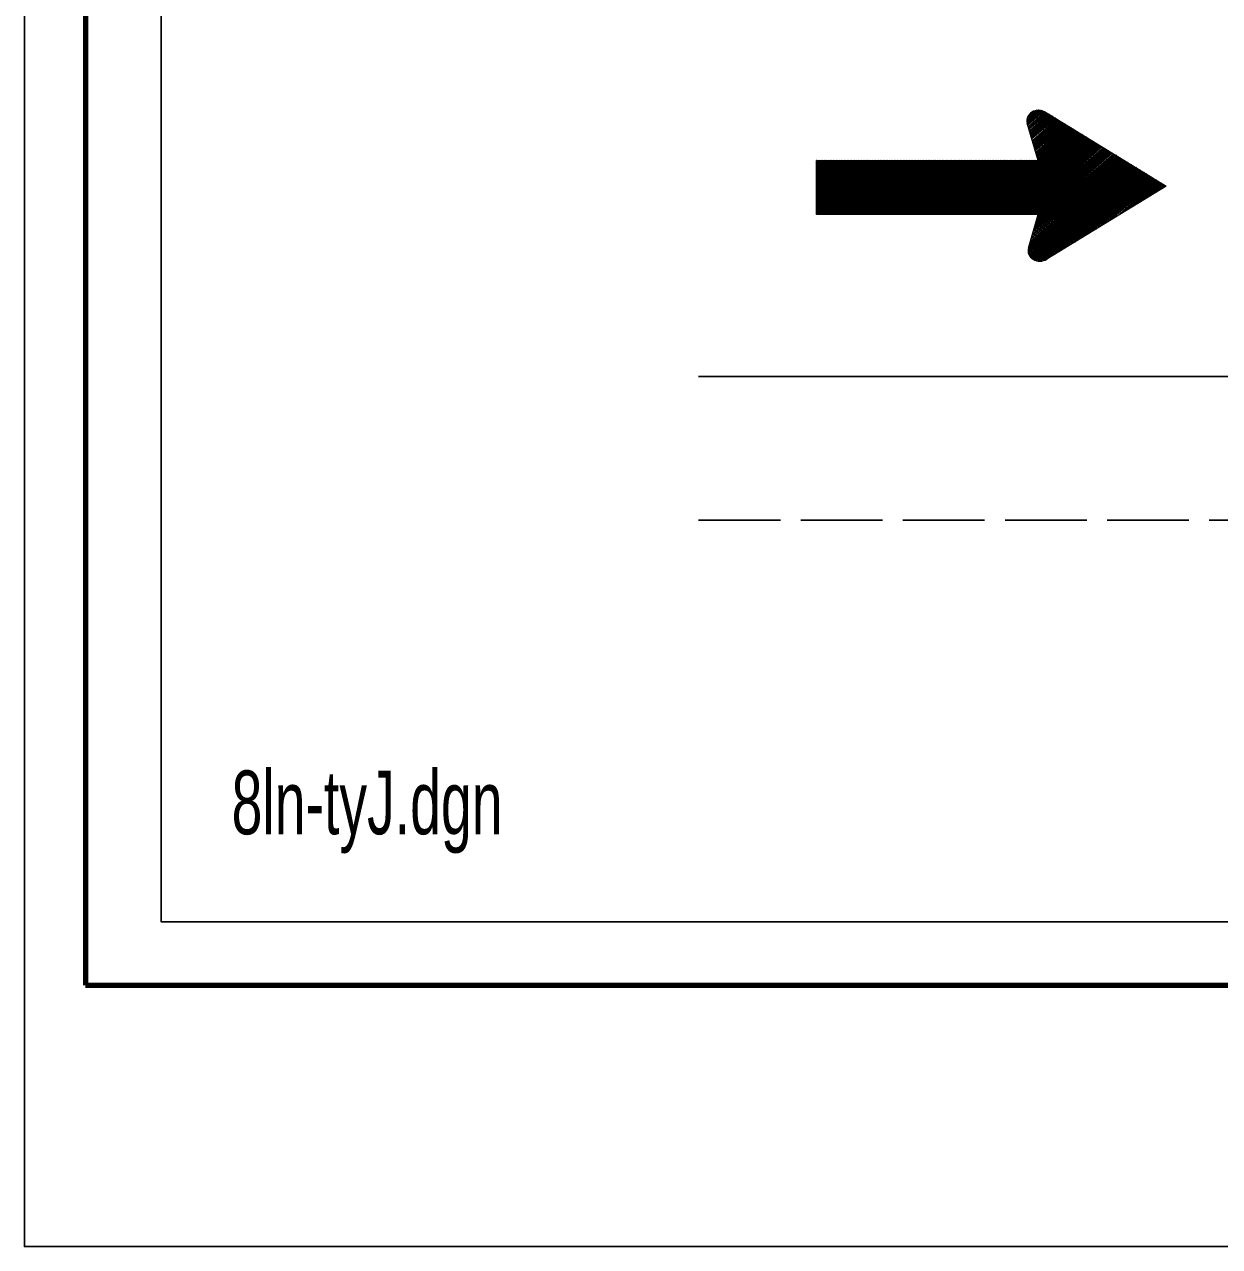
# Model space of a CAD drawing. Extents: x -431 to 1137, y -360 to 204.
# Drawn here: x -431.1 to -299.5, y -360.1 to -225.5 of the extents above; entities that cross this region are included whole.
import ezdxf

# ---------------------------------------------------------------- set-up
doc = ezdxf.new("R2010")
doc.units = 0
doc.header["$LTSCALE"] = 1.5
doc.linetypes.add('LONG_DASHED', pattern=[7.5, 6, -1.5])
doc.layers.add('1', color=7, linetype='Continuous', lineweight=13)
doc.layers.add('2', color=7, linetype='Continuous', lineweight=13)

msp = doc.modelspace()

# ---------------------------------------------------------------- linework, layer by layer
at = {"layer": '1', "lineweight": 25}
msp.add_line((-356.843, -264.266), (2.404, -264.266), dxfattribs=at)
at = {"layer": '1', "linetype": 'LONG_DASHED', "lineweight": 25}
msp.add_line((-356.843, -280.076), (2.404, -280.076), dxfattribs=at)
at = {"layer": '1', "lineweight": 25}
for points in [[(294.888, 200.925), (294.888, -360.075), (-431.112, -360.075), (-431.112, 200.925)], [(279.734, 186.725), (-416.062, 186.725), (-416.062, -324.317), (279.734, -324.317)]]:
    msp.add_lwpolyline(points, close=True, dxfattribs=at)
at = {"layer": '1', "lineweight": 106}
msp.add_lwpolyline([(-424.383, -331.3), (287.172, -331.3), (287.172, 194.342), (-424.383, 194.342)], close=True, dxfattribs=at)
at = {"layer": '2'}
for p, q in [((-319.404, -234.923), (-320.683, -236.073)), ((-319.243, -234.957), (-320.683, -236.244)), ((-319.596, -234.957), (-320.683, -235.897)), ((-319.087, -234.989), (-320.638, -236.349)), ((-318.962, -235.028), (-320.638, -236.492)), ((-319.842, -235.028), (-320.598, -235.716)), ((-318.84, -235.061), (-320.598, -236.597)), ((-318.72, -235.1), (-320.522, -236.74)), ((-318.598, -235.171), (-320.522, -236.844)), ((-318.518, -235.237), (-320.482, -236.943)), ((-318.397, -235.309), (-320.437, -237.053)), ((-320.2, -235.199), (-320.396, -235.369)), ((-318.317, -235.347), (-320.396, -237.218)), ((-318.166, -235.408), (-320.357, -237.296)), ((-318.085, -235.474), (-320.311, -237.439)), ((-318.644, -235.171), (-305.348, -243.305)), ((-318.004, -235.551), (-320.28, -237.543)), ((-317.918, -235.583), (-320.28, -237.643)), ((-317.802, -235.655), (-320.235, -237.78)), ((-317.717, -235.76), (-320.2, -237.922)), ((-317.607, -235.799), (-320.16, -238.027)), ((-317.486, -235.831), (-320.16, -238.132)), ((-317.405, -235.897), (-320.079, -238.274)), ((-317.325, -235.969), (-320.045, -238.38)), ((-317.204, -236.041), (-320.045, -238.516)), ((-317.083, -236.073), (-319.958, -238.622)), ((-317.008, -236.178), (-319.958, -238.764)), ((-316.887, -236.244), (-319.918, -238.863)), ((-316.801, -236.284), (-319.842, -238.968)), ((-316.695, -236.349), (-319.842, -239.078)), ((-316.604, -236.388), (-319.797, -239.211)), ((-316.484, -236.459), (-319.757, -239.321)), ((-316.403, -236.525), (-319.757, -239.419)), ((-316.322, -236.569), (-319.692, -239.563)), ((-316.202, -236.636), (-319.692, -239.668)), ((-316.09, -236.74), (-319.646, -239.81)), ((-315.969, -236.773), (-319.596, -239.91)), ((-315.492, -237.092), (-326.188, -246.441)), ((-315.371, -237.152), (-325.987, -246.441)), ((-315.295, -237.218), (-325.826, -246.441)), ((-315.21, -237.257), (-325.674, -246.441)), ((-315.094, -237.334), (-325.509, -246.441)), ((-315.007, -237.4), (-325.347, -246.441)), ((-314.892, -237.467), (-325.186, -246.441)), ((-314.772, -237.543), (-324.985, -246.441)), ((-314.695, -237.576), (-324.828, -246.441)), ((-314.569, -237.643), (-324.632, -246.441)), ((-314.494, -237.713), (-324.476, -246.441)), ((-314.368, -237.78), (-324.305, -246.441)), ((-314.252, -237.856), (-324.154, -246.441)), ((-314.176, -237.895), (-323.952, -246.441)), ((-314.091, -237.922), (-323.786, -246.441)), ((-314.011, -237.988), (-323.584, -246.441)), ((-313.89, -238.094), (-323.428, -246.441)), ((-313.774, -238.132), (-323.277, -246.441)), ((-315.894, -236.844), (-319.565, -240.057)), ((-315.768, -236.877), (-319.52, -240.162)), ((-315.693, -236.943), (-319.48, -240.295)), ((-315.572, -237.053), (-319.44, -240.366)), ((-313.652, -238.209), (-323.106, -246.441)), ((-313.578, -238.274), (-322.949, -246.441)), ((-313.498, -238.341), (-322.753, -246.441)), ((-313.377, -238.418), (-322.592, -246.441)), ((-313.256, -238.44), (-322.436, -246.441)), ((-313.175, -238.516), (-322.24, -246.441)), ((-313.06, -238.589), (-322.073, -246.441)), ((-312.974, -238.622), (-321.918, -246.441)), ((-312.853, -238.687), (-321.711, -246.441)), ((-312.777, -238.764), (-321.56, -246.441)), ((-312.656, -238.837), (-321.394, -246.441)), ((-312.576, -238.901), (-321.192, -246.441)), ((-312.454, -238.935), (-321.076, -246.441)), ((-312.379, -239.001), (-320.88, -246.441)), ((-312.253, -239.078), (-320.714, -246.441)), ((-312.137, -239.144), (-320.522, -246.441)), ((-312.061, -239.211), (-320.357, -246.441)), ((-311.941, -239.249), (-320.16, -246.441)), ((-311.85, -239.321), (-320.045, -246.441)), ((-311.774, -239.386), (-319.842, -246.441)), ((-311.658, -239.419), (-319.692, -246.441)), ((-311.538, -239.496), (-319.48, -246.441)), ((-337.006, -240.471), (-343.87, -246.441)), ((-337.156, -240.471), (-343.87, -246.331)), ((-337.323, -240.471), (-343.87, -246.161)), ((-337.479, -240.471), (-343.87, -246.018)), ((-337.68, -240.471), (-343.87, -245.836)), ((-337.846, -240.471), (-343.87, -245.666)), ((-338.048, -240.471), (-343.87, -245.572)), ((-338.2, -240.471), (-343.87, -245.424)), ((-338.361, -240.471), (-343.87, -245.252)), ((-338.526, -240.471), (-343.87, -245.115)), ((-338.683, -240.471), (-343.87, -244.939)), ((-338.839, -240.471), (-343.87, -244.796)), ((-339.041, -240.471), (-343.87, -244.621)), ((-339.242, -240.471), (-343.87, -244.483)), ((-339.392, -240.471), (-343.87, -244.378)), ((-339.599, -240.471), (-343.87, -244.202)), ((-339.719, -240.471), (-343.87, -244.07)), ((-339.916, -240.471), (-343.87, -243.888)), ((-340.077, -240.471), (-343.87, -243.75)), ((-340.274, -240.471), (-343.87, -243.574)), ((-340.395, -240.471), (-343.87, -243.437)), ((-340.596, -240.471), (-343.87, -243.305)), ((-340.747, -240.471), (-343.87, -243.156)), ((-340.954, -240.471), (-343.87, -242.986)), ((-341.075, -240.471), (-343.87, -242.875)), ((-341.277, -240.471), (-343.87, -242.699)), ((-341.472, -240.471), (-343.87, -242.567)), ((-341.599, -240.471), (-343.87, -242.391)), ((-341.79, -240.471), (-343.87, -242.254)), ((-341.955, -240.471), (-343.87, -242.111)), ((-342.117, -240.471), (-343.87, -241.934)), ((-342.313, -240.471), (-343.87, -241.796)), ((-342.47, -240.471), (-343.87, -241.654)), ((-342.671, -240.471), (-343.87, -241.478)), ((-342.832, -240.471), (-343.87, -241.345)), ((-342.993, -240.471), (-343.87, -241.202)), ((-343.144, -240.471), (-343.87, -241.032)), ((-343.316, -240.471), (-343.87, -240.928)), ((-343.512, -240.471), (-343.87, -240.751)), ((-343.714, -240.471), (-343.87, -240.608)), ((-343.829, -240.471), (-343.87, -240.471)), ((-336.799, -240.471), (-343.714, -246.441)), ((-336.648, -240.471), (-343.512, -246.441)), ((-336.486, -240.471), (-343.316, -246.441)), ((-336.326, -240.471), (-343.144, -246.441)), ((-336.135, -240.471), (-343.034, -246.441)), ((-335.968, -240.471), (-342.832, -246.441)), ((-335.807, -240.471), (-342.671, -246.441)), ((-335.61, -240.471), (-342.47, -246.441)), ((-335.455, -240.471), (-342.313, -246.441)), ((-335.283, -240.471), (-342.117, -246.441)), ((-335.081, -240.471), (-341.955, -246.441)), ((-334.931, -240.471), (-341.79, -246.441)), ((-334.759, -240.471), (-341.599, -246.441)), ((-334.573, -240.471), (-341.472, -246.441)), ((-334.452, -240.471), (-341.277, -246.441)), ((-334.251, -240.471), (-341.075, -246.441)), ((-334.095, -240.471), (-340.954, -246.441)), ((-333.929, -240.471), (-340.747, -246.441)), ((-333.727, -240.471), (-340.596, -246.441)), ((-333.571, -240.471), (-340.395, -246.441)), ((-333.369, -240.471), (-340.274, -246.441)), ((-333.213, -240.471), (-340.077, -246.441)), ((-333.052, -240.471), (-339.916, -246.441)), ((-332.891, -240.471), (-339.751, -246.441)), ((-332.689, -240.471), (-339.599, -246.441)), ((-332.534, -240.471), (-339.392, -246.441)), ((-332.373, -240.471), (-339.242, -246.441)), ((-332.166, -240.471), (-339.041, -246.441)), ((-332.02, -240.471), (-338.88, -246.441)), ((-331.813, -240.471), (-338.683, -246.441)), ((-331.687, -240.471), (-338.526, -246.441)), ((-331.501, -240.471), (-338.361, -246.441)), ((-331.339, -240.471), (-338.2, -246.441)), ((-331.133, -240.471), (-338.048, -246.441)), ((-330.977, -240.471), (-337.846, -246.441)), ((-330.811, -240.471), (-337.68, -246.441)), ((-330.661, -240.471), (-337.479, -246.441)), ((-330.459, -240.471), (-337.368, -246.441)), ((-330.297, -240.471), (-337.156, -246.441)), ((-330.142, -240.471), (-337.006, -246.441)), ((-329.94, -240.471), (-336.799, -246.441)), ((-329.82, -240.471), (-336.648, -246.441)), ((-329.663, -240.471), (-336.486, -246.441)), ((-329.462, -240.471), (-336.326, -246.441)), ((-329.265, -240.471), (-336.135, -246.441)), ((-329.094, -240.471), (-335.968, -246.441)), ((-328.908, -240.471), (-335.807, -246.441)), ((-328.741, -240.471), (-335.61, -246.441)), ((-328.585, -240.471), (-335.455, -246.441)), ((-328.418, -240.471), (-335.283, -246.441)), ((-328.227, -240.471), (-335.132, -246.441)), ((-328.062, -240.471), (-334.931, -246.441)), ((-327.905, -240.471), (-334.759, -246.441)), ((-327.699, -240.471), (-334.573, -246.441)), ((-327.547, -240.471), (-334.452, -246.441)), ((-327.422, -240.471), (-334.251, -246.441)), ((-327.225, -240.471), (-334.135, -246.441)), ((-327.023, -240.471), (-333.929, -246.441)), ((-326.868, -240.471), (-333.727, -246.441)), ((-326.701, -240.471), (-333.571, -246.441)), ((-326.545, -240.471), (-333.369, -246.441)), ((-326.344, -240.471), (-333.213, -246.441)), ((-326.188, -240.471), (-333.052, -246.441)), ((-325.987, -240.471), (-332.891, -246.441)), ((-325.826, -240.471), (-332.689, -246.441)), ((-325.674, -240.471), (-332.534, -246.441)), ((-325.509, -240.471), (-332.373, -246.441)), ((-325.347, -240.471), (-332.166, -246.441)), ((-325.186, -240.471), (-332.02, -246.441)), ((-324.985, -240.471), (-331.858, -246.441)), ((-324.828, -240.471), (-331.687, -246.441)), ((-324.632, -240.471), (-331.501, -246.441)), ((-324.476, -240.471), (-331.339, -246.441)), ((-324.305, -240.471), (-331.133, -246.441)), ((-324.154, -240.471), (-331.023, -246.441)), ((-323.952, -240.471), (-330.811, -246.441)), ((-323.751, -240.471), (-330.661, -246.441)), ((-323.584, -240.471), (-330.459, -246.441)), ((-323.428, -240.471), (-330.297, -246.441)), ((-323.277, -240.471), (-330.142, -246.441)), ((-323.106, -240.471), (-329.981, -246.441)), ((-322.949, -240.471), (-329.82, -246.441)), ((-322.753, -240.471), (-329.663, -246.441)), ((-322.592, -240.471), (-329.462, -246.441)), ((-322.436, -240.471), (-329.265, -246.441)), ((-322.24, -240.471), (-329.094, -246.441)), ((-322.039, -240.471), (-328.908, -246.441)), ((-321.918, -240.471), (-328.741, -246.441)), ((-321.711, -240.471), (-328.585, -246.441)), ((-321.515, -240.471), (-328.418, -246.441)), ((-321.394, -240.471), (-328.227, -246.441)), ((-321.192, -240.471), (-328.062, -246.441)), ((-321.076, -240.471), (-327.905, -246.441)), ((-320.88, -240.471), (-327.699, -246.441)), ((-320.714, -240.471), (-327.547, -246.441)), ((-320.522, -240.471), (-327.422, -246.441)), ((-320.357, -240.471), (-327.225, -246.441)), ((-320.16, -240.471), (-327.023, -246.441)), ((-320.045, -240.471), (-326.868, -246.441)), ((-319.842, -240.471), (-326.701, -246.441)), ((-319.692, -240.471), (-326.545, -246.441)), ((-319.48, -240.471), (-326.344, -246.441)), ((-309.659, -240.686), (-320.522, -250.172)), ((-309.543, -240.713), (-320.522, -250.343)), ((-309.458, -240.784), (-320.522, -250.486)), ((-309.341, -240.856), (-320.522, -250.629)), ((-309.735, -240.647), (-320.482, -249.964)), ((-309.856, -240.536), (-320.396, -249.782)), ((-309.946, -240.471), (-320.357, -249.584)), ((-310.062, -240.438), (-320.28, -249.403)), ((-310.183, -240.366), (-320.235, -249.16)), ((-310.259, -240.295), (-320.16, -249.023)), ((-310.339, -240.223), (-320.125, -248.781)), ((-310.536, -240.124), (-320.045, -248.362)), ((-310.456, -240.19), (-320.045, -248.605)), ((-310.662, -240.057), (-319.958, -248.186)), ((-310.737, -239.981), (-319.883, -247.977)), ((-310.812, -239.91), (-319.842, -247.8)), ((-310.979, -239.877), (-319.757, -247.554)), ((-311.059, -239.81), (-319.692, -247.383)), ((-311.135, -239.778), (-319.646, -247.168)), ((-311.307, -239.668), (-319.596, -246.959)), ((-311.382, -239.64), (-319.565, -246.794)), ((-311.457, -239.563), (-319.48, -246.54)), ((-309.221, -240.928), (-320.522, -250.728)), ((-309.141, -240.955), (-320.437, -250.872)), ((-309.066, -241.032), (-320.396, -250.981)), ((-308.979, -241.131), (-320.311, -251.048)), ((-308.864, -241.164), (-320.28, -251.114)), ((-308.743, -241.269), (-320.16, -251.218)), ((-308.622, -241.269), (-320.079, -251.29)), ((-308.542, -241.345), (-319.999, -251.394)), ((-308.425, -241.412), (-319.883, -251.428)), ((-308.31, -241.478), (-319.757, -251.466)), ((-308.219, -241.522), (-319.646, -251.533)), ((-308.144, -241.627), (-319.48, -251.533)), ((-308.023, -241.693), (-319.364, -251.565)), ((-307.942, -241.725), (-319.197, -251.565)), ((-307.867, -241.796), (-318.962, -251.533)), ((-307.741, -241.824), (-318.72, -251.466)), ((-307.62, -241.934), (-318.286, -251.218)), ((-307.509, -241.973), (-317.717, -250.872)), ((-307.429, -242.006), (-317.124, -250.525)), ((-307.338, -242.111), (-316.574, -250.134)), ((-307.227, -242.176), (-315.969, -249.82)), ((-307.111, -242.221), (-315.371, -249.473)), ((-305.348, -243.305), (-318.483, -251.356)), ((-306.98, -242.286), (-314.807, -249.09)), ((-306.91, -242.32), (-314.252, -248.742)), ((-306.824, -242.391), (-313.652, -248.362)), ((-306.749, -242.451), (-313.06, -248.037)), ((-306.627, -242.529), (-312.53, -247.663)), ((-306.547, -242.6), (-311.941, -247.343)), ((-306.386, -242.672), (-311.382, -246.959)), ((-306.346, -242.737), (-310.737, -246.617)), ((-306.225, -242.782), (-310.183, -246.233)), ((-306.109, -242.848), (-309.619, -245.88)), ((-305.993, -242.914), (-309.066, -245.533)), ((-305.867, -242.986), (-308.466, -245.181)), ((-305.792, -243.013), (-307.867, -244.835)), ((-305.716, -243.09), (-307.307, -244.449)), ((-305.625, -243.156), (-306.749, -244.136)), ((-305.505, -243.195), (-306.149, -243.75)), ((-305.428, -243.261), (-305.55, -243.398))]:
    msp.add_line(p, q, dxfattribs=at)
msp.add_lwpolyline([(-320.522, -250.134), (-319.44, -246.441), (-343.87, -246.441), (-343.87, -240.471), (-319.44, -240.471), (-320.638, -236.388)], dxfattribs=at)
for centre, major_axis, start_param, end_param in [((-319.381, -236.097), (1.302, 0), 0.9596776, 3.3984012), ((-319.251, -250.43), (-1.302, 0), 6.0300865, 8.4672401)]:
    msp.add_ellipse(centre, major_axis=major_axis, ratio=0.874198, start_param=start_param, end_param=end_param, dxfattribs=at)

# ---------------------------------------------------------------- texts
at = {"layer": '1', "width": 0.65}
msp.add_text('8ln-tyJ.dgn', height=7.021, dxfattribs=at).set_placement((-408.292, -314.679))

doc.saveas('drawing.dxf')
